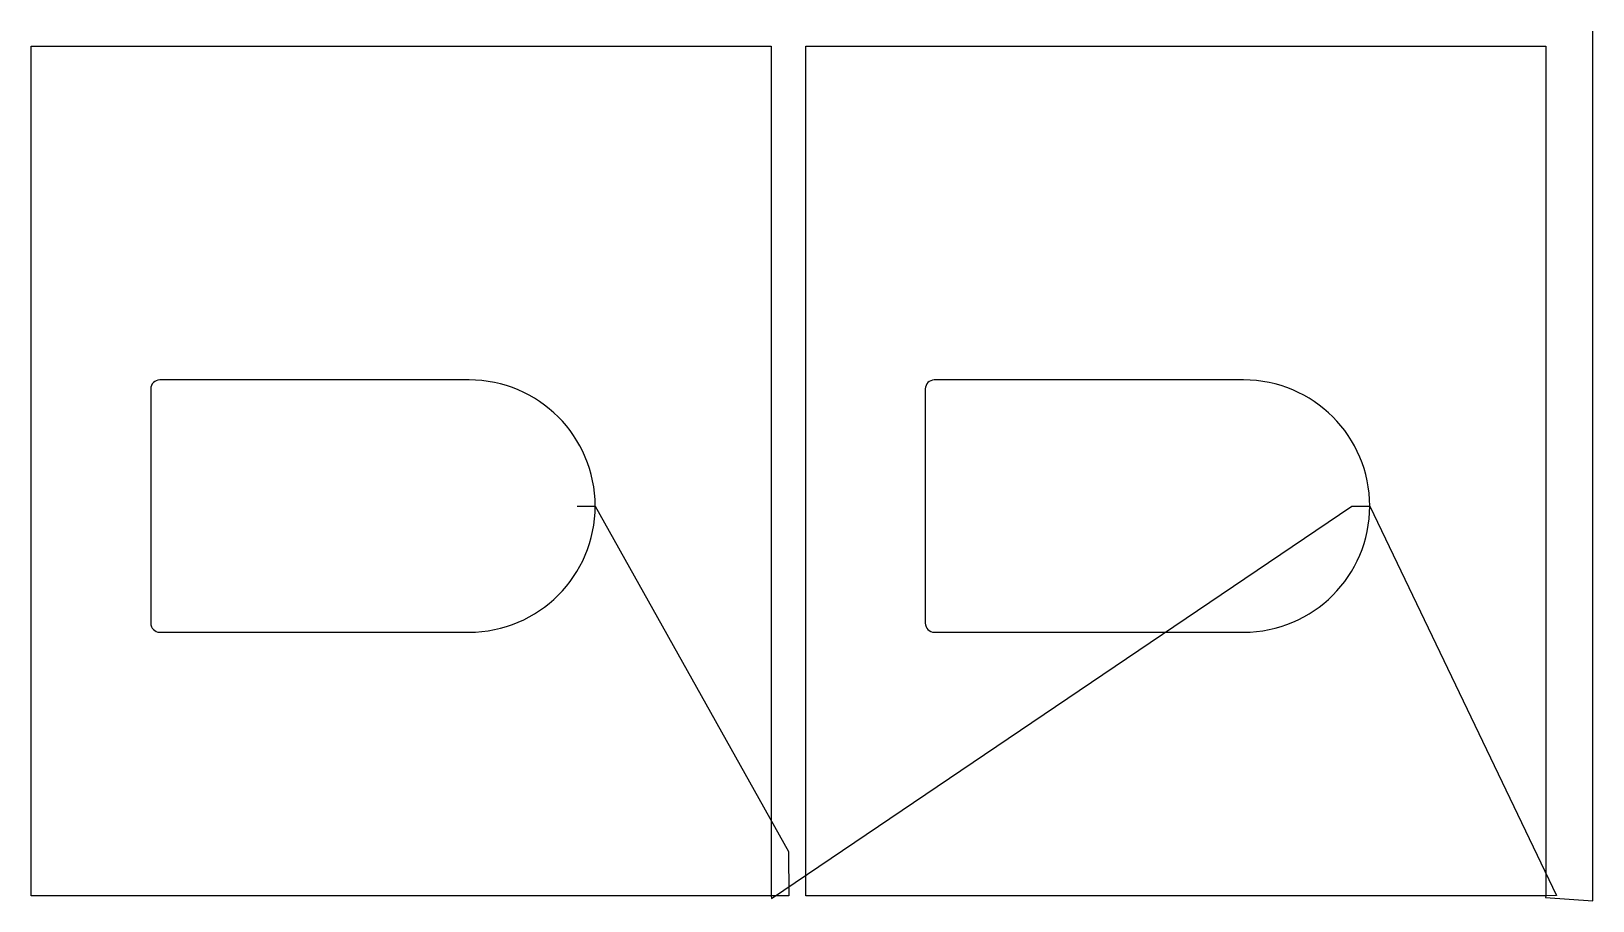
# Model space of a CAD drawing. Header units: metres. Extents: x 8 to 2608, y 902 to 2350.
import ezdxf

# ---------------------------------------------------------------- set-up
doc = ezdxf.new("R2010")
doc.units = ezdxf.units.M

msp = doc.modelspace()

# ---------------------------------------------------------------- linework, layer by layer
at = {"layer": 'TOOL_0'}
for p, q in [((2608.174, 2349), (2608.174, 2350)), ((2608.174, 901.896), (2608.174, 2349)), ((8.095, 910.188), (8.095, 2325.188)), ((8.095, 2325.188), (1240.095, 2325.188)), ((1240.095, 2325.188), (1240.095, 910.188)), ((1297.828, 910.188), (1297.828, 2325.188)), ((1297.828, 2325.188), (2529.828, 2325.188)), ((2529.828, 2325.188), (2529.828, 910.188)), ((737.095, 1769.188), (222.095, 1769.188)), ((2026.828, 1769.188), (1511.828, 1769.188)), ((207.095, 1754.188), (207.095, 1364.188)), ((1496.828, 1754.188), (1496.828, 1364.188)), ((917.095, 1559.188), (947.095, 1559.188)), ((947.095, 1559.187), (1268.733, 983.96)), ((1240.547, 905.789), (2206.828, 1559.188)), ((2206.828, 1559.188), (2236.828, 1559.188)), ((2236.828, 1559.187), (2547.946, 910.405)), ((222.095, 1349.188), (737.095, 1349.188)), ((1511.828, 1349.188), (2026.828, 1349.188)), ((1268.733, 983.96), (1269.654, 910.224)), ((1240.095, 910.188), (8.095, 910.188)), ((1269.654, 910.224), (1240.095, 910.188)), ((1240.095, 910.188), (1240.547, 905.789)), ((2529.828, 910.188), (1297.828, 910.188)), ((2529.828, 910.188), (2529.57, 907.16)), ((2547.946, 910.405), (2529.828, 910.188)), ((2529.57, 907.16), (2608.174, 901.896))]:
    msp.add_line(p, q, dxfattribs=at)
for centre, radius, start, end in [((222.095, 1754.188), 15, 90, 180), ((737.095, 1559.188), 210, 0, 90), ((1511.828, 1754.188), 15, 90, 180), ((2026.828, 1559.188), 210, 0, 90), ((737.095, 1559.188), 210, 270, 359.999727), ((2026.828, 1559.188), 210, 270, 359.999727), ((222.095, 1364.188), 15, 180, 270), ((1511.828, 1364.188), 15, 180, 270)]:
    msp.add_arc(centre, radius, start, end, dxfattribs=at)

doc.saveas('drawing.dxf')
